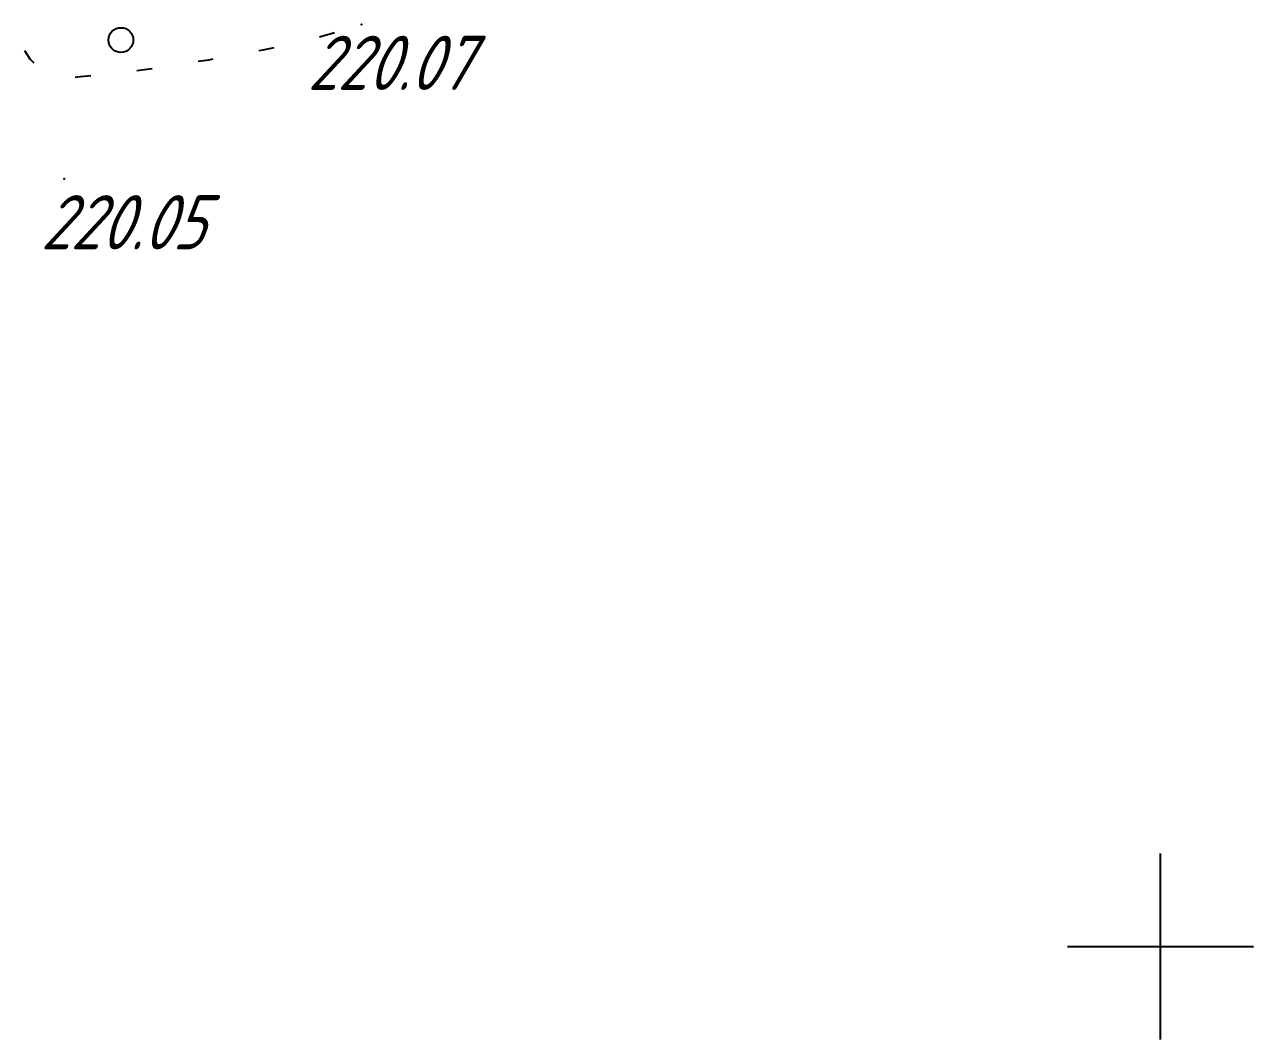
# Model space of a CAD drawing. Header units: millimetres. Extents: x -698 to 8131, y -704 to 4503.
# Drawn here: x 4032.6 to 4111.9, y 2454.8 to 2520.3 of the extents above; entities that cross this region are included whole.
import ezdxf

# ---------------------------------------------------------------- set-up
doc = ezdxf.new("R2010")
doc.units = ezdxf.units.MM
doc.linetypes.add('CONTI', pattern=[0])
for name, color, linetype in [('PI_OTDEFAULT', 172, 'CONTI'), ('PI_TTDEFAULT', 5, 'CONTI'), ('SETKR', 2, 'CONTI'), ('SIT_LDEFAULT', 7, 'CONTI'), ('ZAPSKDEFAULT', 7, 'CONTI')]:
    doc.layers.add(name, color=color, linetype=linetype)
doc.styles.add('eskd', font='isocpeui.ttf', dxfattribs={"width": 1.2})

# ---------------------------------------------------------------- blocks, each defined once
blk = doc.blocks.new('BL_333')
at = {"color": 0}
for p, q in [((0, -6), (0, 6)), ((-6, 0), (6, 0))]:
    blk.add_line(p, q, dxfattribs=at)
blk = doc.blocks.new('BL_2002')
at = {"color": 0}
blk.add_circle((0, 0), 0.8, dxfattribs=at)

msp = doc.modelspace()

# ---------------------------------------------------------------- linework, layer by layer
at = {"layer": 'PI_TTDEFAULT', "color": 5}
for p in [(4054.339, 2520.34, 220.069), (4035.149, 2510.38, 220.046)]:
    msp.add_point(p, dxfattribs=at)
at = {"layer": 'SIT_LDEFAULT', "color": 7}
for p, q in [((4051.639, 2519.55), (4052.599, 2519.83)), ((4048.009, 2518.71), (4048.719, 2518.87)), ((4032.599, 2518.67), (4032.939, 2518.13)), ((4032.939, 2518.13), (4033.189, 2517.86)), ((4043.809, 2517.97), (4044.499, 2518.07)), ((4044.499, 2518.07), (4044.779, 2518.12)), ((4047.729, 2518.66), (4048.009, 2518.71)), ((4039.849, 2517.38), (4040.839, 2517.51)), ((4035.869, 2516.95), (4035.999, 2516.96)), ((4035.999, 2516.96), (4036.869, 2517.05))]:
    msp.add_line(p, q, dxfattribs=at)

# ---------------------------------------------------------------- block references
at = {"layer": 'SETKR', "color": 82}
msp.add_blockref('BL_333', (4105.929, 2460.83), dxfattribs=at)
at = {"layer": 'ZAPSKDEFAULT', "color": 7, "rotation": 354.0000000000001}
msp.add_blockref('BL_2002', (4038.817, 2519.34), dxfattribs=at)

# ---------------------------------------------------------------- texts
at = {"layer": 'PI_OTDEFAULT', "color": 172, "style": 'eskd', "oblique": 10, "width": 0.8}
for s, p in [('220.07', (4050.862, 2516.121)), ('220.05', (4033.636, 2505.832))]:
    msp.add_text(s, height=3.5, dxfattribs=at).set_placement(p)

doc.saveas('drawing.dxf')
